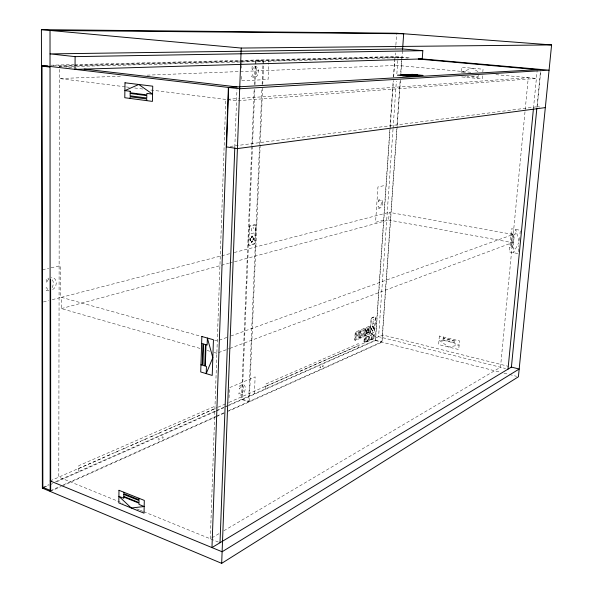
<?xml version="1.0" encoding="UTF-8"?>
<svg xmlns="http://www.w3.org/2000/svg" width="593" height="593" viewBox="0 0 593 593"><rect width="100%" height="100%" fill="white"/><g stroke="black" fill="none" stroke-linecap="round" stroke-linejoin="round"><path stroke-width="0.44" stroke-dasharray="2.96 2.22" d="M199.974 348.41L61.39 308.59L61.413 297.33L220.826 255.991M78.758 471.435L78.787 465.668L216.037 405.76M368.083 333.199L368.238 332.473M210.322 538.785L225.785 99.431M234.813 147.027L236.955 89.699M229.054 397.755L229.365 389.527M241.321 76.312L241.151 80.833L268.095 79.477L268.814 62.991M241.633 68.18L241.736 65.467M241.774 64.563L241.907 60.946M251.803 146.464L241.47 399.452L248.645 401.683L261.943 88.187M251.84 145.544L254.145 89.224M254.33 84.606L255.316 60.597L263.077 61.368L262.099 84.488M254.812 89.261L242.114 399.163L249.282 401.402L381.818 341.872L396.917 126.82M255.005 84.636L255.991 60.582L263.752 61.353L401.78 57.595L400.616 74.214M249.282 401.402L262.61 88.149M262.766 84.451L263.752 61.353M254.404 393.73L255.138 376.859L229.439 387.696M268.859 62.08L268.94 60.249M265.419 388.852L265.642 384.108L358.409 343.614L358.135 347.839M361.204 336.083L361.515 331.339L363.798 330.383L363.487 335.104L361.204 336.083L363.642 332.747L361.515 331.339M372.953 323.934L373.293 318.923L374.087 320.198M224.569 406.931L375.332 340.226L389.935 128.021M390.001 127.102L393.174 80.967M393.426 77.275L394.819 56.98L408.162 58.136M227.549 406.094L375.525 340.545L390.068 129.363M390.135 128.436L393.433 80.485M393.685 76.793L394.768 61.116M394.834 60.197L395.331 52.925M395.642 48.448L395.827 45.765M395.887 44.868L396.687 33.23M393.018 129.163L378.608 336.661L505.503 368.512M393.085 128.244L396.354 81.211M396.865 73.836L398.014 57.232M229.498 263.092L388.66 220.018L389.201 212.331L513.227 234.45L231.218 335.875M396.984 125.901L400.223 79.751M400.438 79.929L382.011 342.191L228.342 411.297M400.831 74.392L402.551 49.879M465.401 72.65L461.072 72.242L461.48 67.239L483.043 69.218L482.821 71.746M443.245 336.957L443.164 337.914L455.276 340.849L455.357 339.893M465.023 77.231L465.112 76.171M477.965 78.484L478.054 77.416L466.928 76.349M478.24 75.281L478.106 76.808L472.347 76.252M482.472 75.815L482.205 78.899L460.694 76.816M518.245 251.773L518.853 245.524M519.638 237.467L519.201 241.951L515.717 229.484L515.258 234.213L514.39 234.057L513.049 248.015L513.916 248.178L513.479 252.692L518.793 242.722M519.987 233.879L520.335 230.292L511.507 228.742L509.291 251.906L518.067 253.552M533.47 108.341L537.162 70.523M536.954 107.222L540.579 70.367M230.225 146.434L537.236 106.725L540.631 72.19M366.103 331.42L366.704 330.027L367.156 330.716L366.341 331.91M52.258 287.664C53.503 284.907 54.193 279.903 50.79 278.54M372.915 329.767L372.493 330.731L372.137 330.16M373.36 328.982L373.812 328.07L373.457 327.492M373.004 330.042L372.456 331.272L371.996 330.538M373.523 329.122L374.109 327.944L373.649 327.21M371.752 328.011L371.166 329.189L371.618 329.93M372.234 327.032L372.819 325.853L373.279 326.595M371.781 328.062L371.24 329.159L371.663 329.841M372.271 327.084L372.812 325.994L373.234 326.684M371.915 328.151L371.455 329.063L371.811 329.641M372.36 327.366L372.782 326.395L373.138 326.973M368.142 328.663L367.771 330.049L367.104 330.042L367.482 328.507M368.89 331.576L368.275 332.881L368.535 330.464L369.031 330.501L368.942 331.302M368.297 328.648L368.142 330.39L368.861 329.752L368.512 328.544M252.359 240.795L251.795 241.766L251.306 241.062M252.922 239.817L253.485 238.846L252.996 238.134M252.41 240.869L251.788 241.937L251.247 241.158M252.974 239.891L253.596 238.823L253.048 238.038M252.507 241.158L251.766 242.611L251.061 241.61M253.218 240.091L254.012 238.72L253.315 237.711M250.58 238.386L249.779 239.765L250.483 240.773M251.291 237.319L252.04 235.866L252.744 236.874M250.824 238.586L250.202 239.661L250.75 240.447M251.395 237.615L252.018 236.54L252.559 237.326M250.876 238.66L250.313 239.639L250.809 240.35M251.439 237.682L252.01 236.711L252.499 237.422M368.164 328.707L367.645 328.426M368.26 328.544L367.578 328.463M368.223 331.287L368.527 330.39L368.935 330.664M368.171 330.286L368.809 329.723M48.774 279.066L47.618 280.437L47.062 282.572L46.343 282.742L46.128 278.992L48.863 278.102M52.607 289.547C57.425 287.249 57.899 277.316 51.361 277.546M367.942 333.296L367.23 333.414L367.497 332.095L368.201 332.503M211.916 537.844L219.091 533.604M223.872 530.772L500.485 367.252L528.274 77.683L238.697 98.497M50.679 490.596L59.945 486.43M63.318 484.918L215.785 416.442M216.63 416.064L224.213 412.661M228.424 410.764L248.645 401.683M50.183 491.412L61.161 486.475M62.006 486.097L215.674 416.99M216.519 416.612L224.117 413.195M42.852 487.32L48.774 484.703M55.534 481.709L223.724 407.302M44.052 487.387L49.123 485.133M49.968 484.763L53.355 483.265M56.735 481.768L215.711 411.342M216.556 410.964L226.704 406.472M50.183 480.923L217.201 407.561M218.046 407.191L228.223 402.721M229.068 402.35L382.522 334.941L508.46 366.355M78.773 468.552L104.509 457.247M107.459 455.95L112.336 453.808M115.235 452.533L120.031 450.421M122.892 449.168L127.606 447.092M130.416 445.862L140.882 441.259M143.61 440.058L148.124 438.079M150.807 436.9L155.247 434.943M157.894 433.787L162.267 431.86M164.869 430.718L174.572 426.456M177.099 425.344L181.288 423.506M183.778 422.409L187.907 420.593M190.36 419.518L194.422 417.731M196.839 416.671L215.956 408.266M265.531 386.48L282.438 379.053M284.388 378.193L287.62 376.777M289.54 375.932L292.727 374.531M294.625 373.694L297.768 372.315M299.643 371.492L306.633 368.416M308.464 367.616L311.495 366.281M313.297 365.488L316.291 364.176M318.07 363.39L321.028 362.093M322.785 361.322L329.36 358.431M331.079 357.675L333.926 356.423M335.623 355.681L338.44 354.444M340.115 353.702L342.895 352.487M344.548 351.753L358.276 345.726M372.041 324.319L373.857 323.563M218.587 352.613L228.987 348.721M229.854 348.395L512.441 242.641L388.66 220.018M461.072 72.242L472.198 68.225L478.603 71.946M226.86 337.439L217.29 340.879L214.614 340.137M61.39 308.59L220.559 265.516M221.448 265.271L228.601 263.336M383.597 220.151L375.569 222.308L377.949 186.965L385.999 185.209M43.378 301.963L48.708 300.584M52.258 299.665L60.256 297.59L60.316 265.694L49.582 268.132M221.723 255.761L229.787 253.671M234.265 252.507L389.201 212.331M250.921 233.768L253.441 233.16L251.291 230.188L251.476 227.86L252.366 227.23L253.255 227.475L253.545 228.639M42.429 269.763L48.685 268.34M227.63 99.298L237.778 98.564M48.93 290.837L46.239 290.607L46.076 287.909L46.788 287.731L47.396 289.258L48.582 289.895M120.364 76.186L59.411 78.558L125.494 86.845M147.153 75.148L397.451 65.408L471.976 72.398M59.27 66.201L402.039 57.128M66.283 66.72L75.519 66.468M76.445 66.438L240.906 61.968M241.825 61.946L263.077 61.368M50.739 65.208L73.88 64.622M74.807 64.6L395.086 56.505L409.385 57.78M53.103 65.845L394.819 56.98M367.141 329.967L367.653 329.975M366.963 332.08C365.762 331.272 365.711 333.481 366.689 333.399M367.519 332.169L368.179 332.199M366.341 333.303L366.593 333.859L367.06 331.613L366.985 332.154L366.163 332.08M366.533 331.85L366.148 331.531M495.904 74.644L536.391 78.439L236.548 100.78L149.354 89.84M537.236 106.725L539.934 107.022M76.823 68.225L59.426 66.194L58.796 477.143L123.114 503.309M126.405 86.963L130.082 87.423M134.67 88.001L142.928 89.039M511.055 233.464L512.026 233.642L510.692 247.577L509.728 247.4M375.332 340.226L381.818 341.872M375.525 340.545L500.455 372.234M504.043 373.145L508.527 374.287M509.431 374.509L516.607 376.333M61.413 297.33L201.257 336.401M207.083 350.456L209.744 351.219M214.184 352.494L216.853 353.265M136.835 508.89L139.407 509.936M140.267 510.284L142.839 511.329M143.699 511.677L218.402 542.076M249.89 239.742L250.542 240.676M251.121 241.507L251.766 242.441M252.032 236.036L252.685 236.978M253.263 237.808L253.908 238.742M366.696 330.131L367.097 330.738M371.529 329.033L371.855 329.56M372.174 330.079L372.5 330.597M372.041 330.457L372.463 331.139M373.612 327.292L374.035 327.973M372.775 326.535L373.101 327.054M373.42 327.581L373.738 328.099M358.372 337.647L357.342 332.732M356.615 333.044L357.646 337.966M355.97 333.755L356.919 338.277M355.77 336.572L356.193 338.588M358.802 332.162L358.98 333.036M358.068 332.428L358.795 335.905M367.037 331.887L367.119 332.747M248.46 244.36A1.401 0.823 -77.8 0 0 249.26 245.509L254.063 244.279A1.394 0.815 -77.9 0 0 254.968 242.715L255.679 225.748A1.394 0.823 -78.6 0 0 254.894 224.584L250.076 225.696A1.401 0.83 -78.5 0 0 249.156 227.267M354.999 339.47L355.34 339.997L359.084 338.232L359.514 330.872L355.578 332.584L354.999 339.47M360.196 337.247L360.529 337.765L364.221 336.023L364.599 328.692L360.774 330.405L360.196 337.247M382.522 202.48C382.878 205.089 380.899 209.499 377.734 208.15L378.104 206.216C379.639 211.026 383.1 201.605 380.291 200.167L379.172 200.642L378.141 202.791L378.223 200.219C379.854 199.078 382.967 199.574 382.522 202.48M364.206 341.65L364.532 342.161L373.664 338.151L374.101 334.104L364.68 338.062L364.206 341.65M365.318 335.052L365.644 335.571L369.283 333.852L369.721 326.595L365.896 328.263L365.318 335.052M370.358 332.888C370.351 334.6 374.353 332.525 374.435 331.146L375.369 317.514C375.465 315.832 371.337 317.781 371.285 319.182L370.358 332.888M239.216 388.904L239.661 388.882L240.84 386.073L242.604 385.65C245.591 387.637 241.596 397.473 239.335 392.833L238.883 393.026L238.905 395.064C246.636 396.324 248.074 379.542 239.194 386.251L239.216 388.904M252.077 69.685L252.544 69.863L253.478 67.372L255.116 67.053C259.423 69.211 254.434 81.1 252.181 74.288L251.714 74.303L251.721 76.682C260.297 81.048 260.787 62.68 252.062 66.586L252.077 69.685M249.483 227.193L248.786 244.279A0.867 0.511 -77.8 0 0 249.282 244.983L254.086 243.76A0.86 0.504 -77.9 0 0 254.642 242.796L255.361 225.822A0.86 0.511 -78.6 0 0 254.871 225.103L250.053 226.222A0.867 0.511 -78.5 0 0 249.483 227.193M355.17 333.273L354.762 339.574A1.171 0.578 -75.9 0 0 355.311 340.419L358.802 338.922A1.164 0.571 -76 0 0 359.491 337.543L359.899 331.287A1.171 0.571 -76.2 0 0 359.358 330.434L355.867 331.895A1.171 0.578 -76.1 0 0 355.17 333.273M360.374 331.087L359.958 337.343A1.164 0.563 -76.1 0 0 360.5 338.188L363.939 336.713A1.156 0.563 -76.1 0 0 364.621 335.349L365.036 329.13A1.156 0.563 -76.3 0 0 364.502 328.285L361.055 329.723A1.164 0.571 -76.2 0 0 360.374 331.087M364.161 338.907L363.969 341.746A1.156 0.556 -76 0 0 364.502 342.584L373.568 338.603A1.142 0.541 -76.2 0 0 374.235 337.261L374.428 334.459A1.142 0.541 -76.3 0 0 373.909 333.629L364.843 337.55A1.156 0.556 -76.1 0 0 364.161 338.907M364.613 338.833L364.584 339.226L365.725 338.729L365.525 341.664L365.977 341.464L366.178 338.529L367.334 337.654L364.613 338.833M365.496 328.937L365.088 335.149A1.156 0.556 -76.2 0 0 365.614 335.986L369.002 334.534A1.149 0.556 -76.3 0 0 369.676 333.184L370.091 327.01A1.149 0.556 -76.4 0 0 369.572 326.165L366.178 327.581A1.156 0.563 -76.4 0 0 365.496 328.937M371.062 319.271L370.136 332.984A1.149 0.549 -76.3 0 0 370.655 333.822L373.998 332.384A1.142 0.549 -76.4 0 0 374.657 331.05L375.591 317.418A1.142 0.549 -76.7 0 0 375.08 316.566L371.729 317.93A1.149 0.556 -76.7 0 0 371.062 319.271M439.346 336.016L438.642 344.577L458.73 349.544L459.486 340.893L439.346 336.016M442.971 340.219L442.904 341.064L439.013 340.115L448.634 347.046L459.123 345.03L455.001 344.022L455.076 343.177L442.971 340.219M443.119 338.455L443.008 339.811L455.113 342.761L455.224 341.398L443.119 338.455M512.582 233.738L511.248 247.681L512.634 247.941L513.975 233.983L512.582 233.738M319.931 367.312C320.331 369.513 321.124 365.103 319.931 367.312M322.57 366.133C322.97 368.327 323.763 363.932 322.57 366.133M372.219 337.854L372.004 338.47L371.107 336.016L370.655 336.209L371.752 338.937L373.731 334.875L372.219 337.854M369.068 337.239L368.364 339.1L369.513 338.596L369.068 337.239M368.201 339.515L367.215 340.923L369.32 336.787L370.403 339.53L369.921 339.737L369.617 338.899L368.201 339.515M369.061 336.068L368.512 336.305L368.979 336.713L369.061 336.068M158.716 440.176A0.889 0.534 -68.8 0 0 159.02 438.701A0.889 0.534 -68.8 0 0 158.02 439.509A0.889 0.534 -68.8 0 0 158.716 440.176M162.645 438.42A0.882 0.526 -68.9 0 0 162.942 436.952A0.882 0.526 -68.9 0 0 161.956 437.753A0.882 0.526 -68.9 0 0 162.645 438.42"/><path stroke-width="0.89" d="M75.103 56.632L75.044 69.388L422.223 58.922L422.839 50.672L402.617 48.974L50.027 53.904L75.103 56.632L422.839 50.672M123.863 492.249L123.841 493.65L139.058 499.736L139.088 498.328M130.097 98.431L130.126 96.778L146.76 98.972L146.723 100.64M545.323 107.607L237.408 148.591L226.556 146.908L228.676 87.468L239.676 88.757L549.066 70.189L540.905 69.463L228.364 87.43L211.968 547.584L511.403 367.089L536.865 108.148M220.018 542.728L234.784 147.931M221.678 563.35L241.225 48.055L41.406 29.65L42.362 488.135L221.678 563.35L518.401 376.792L551.594 44.927L396.687 33.23L41.406 29.65M402.543 49.938L403.685 33.757L50.02 30.443L50.183 491.412M508.008 369.142L533.426 108.801M42.362 488.135L44.052 487.387M50.627 279.792L50.679 490.596L42.852 487.32L42.029 66.134L47.566 65.993M241.225 48.055L551.594 44.927M418.554 58.596L540.668 69.44M418.302 59.041L537.251 69.64M409.511 74.518L410.675 74.636L400.483 75.007M84.147 69.085L237.059 86.926M41.48 65.438L228.364 87.43M42.029 66.134L49.716 67.046M511.136 367.023L519.179 369.031L222.116 551.764L50.183 480.923M201.635 343.473L202.902 343.829L202.22 365.184L200.953 364.806M118.985 490.3L118.8 502.894L144.04 513.182L144.299 500.403L118.985 490.3M124.997 82.783L124.782 97.726L152.423 101.396L152.735 86.185L124.997 82.783M123.789 497.053L123.767 498.29L118.897 496.326L131.312 507.993L144.173 506.526L138.97 504.421L138.992 503.168L123.789 497.053M123.826 494.451L123.796 496.452L139.007 502.567L139.044 500.544L123.826 494.451M130.178 93.464L130.141 95.829L146.775 98.008L146.819 95.621L130.178 93.464M130.215 91.278L130.186 92.753L146.834 94.902L146.864 93.412L152.571 94.139L138.74 84.473L124.886 90.596L130.215 91.278M201.85 336.498L200.723 371.967L212.227 375.443L213.45 339.745L201.85 336.498M203.636 344.036L202.947 365.399L204.763 365.94L205.46 344.555L203.636 344.036M206.008 344.711L205.304 366.103L206.438 366.437L206.201 373.62L212.835 357.661L207.38 338.047L207.142 345.037L206.008 344.711M417.405 74.859L415.574 75.808L402.469 75.682L417.405 74.859M422.913 75.4L408.066 76.23L397.384 75.17L412.387 74.362L422.913 75.4M413.002 74.866L402.328 75.185L413.002 74.866"/></g></svg>
